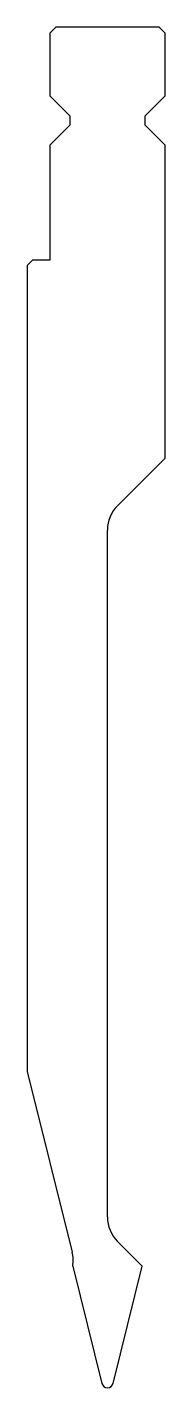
# Model space of a CAD drawing. Header units: metres. Extents: x -24 to 0, y -237 to 0.
import ezdxf

# ---------------------------------------------------------------- set-up
doc = ezdxf.new("R2010")
doc.units = ezdxf.units.M

msp = doc.modelspace()

# ---------------------------------------------------------------- linework, layer by layer
for p, q in [((-20, -1), (-19, 0)), ((-1, 0), (-19, 0)), ((-1, 0), (0, -1)), ((-20, -12), (-20, -1)), ((0, -1), (0, -12)), ((-16.5, -15.5), (-20, -12)), ((0, -12), (-3.5, -15.5)), ((-16.5, -17), (-16.5, -15.5)), ((-3.5, -15.5), (-3.5, -17)), ((-20, -20.5), (-16.5, -17)), ((-3.5, -17), (0, -20.5)), ((-20, -40.5), (-20, -20.5)), ((0, -20.5), (0, -75.102398)), ((-24, -41.5), (-23, -40.5)), ((-24, -41.5), (-24, -181.91585)), ((-23, -40.5), (-20, -40.5)), ((-8.242641, -83.345039), (0, -75.102398)), ((-10, -207.247679), (-10, -87.587679)), ((-24, -181.91585), (-16.162, -213.352352)), ((-3.932961, -215.8), (-8.242641, -211.49032)), ((-16.067039, -215.8), (-10.970296, -236.241922)), ((-9.029704, -236.241922), (-3.932961, -215.8))]:
    msp.add_line(p, q)
for centre, radius, start, end in [((-4, -87.587679), 6, 135, 180), ((-4, -207.247679), 6, 180, 225), ((-21.983774, -214.803883), 6, 350.443536, 14), ((-10, -236), 1, 194, 346)]:
    msp.add_arc(centre, radius, start, end)

doc.saveas('drawing.dxf')
